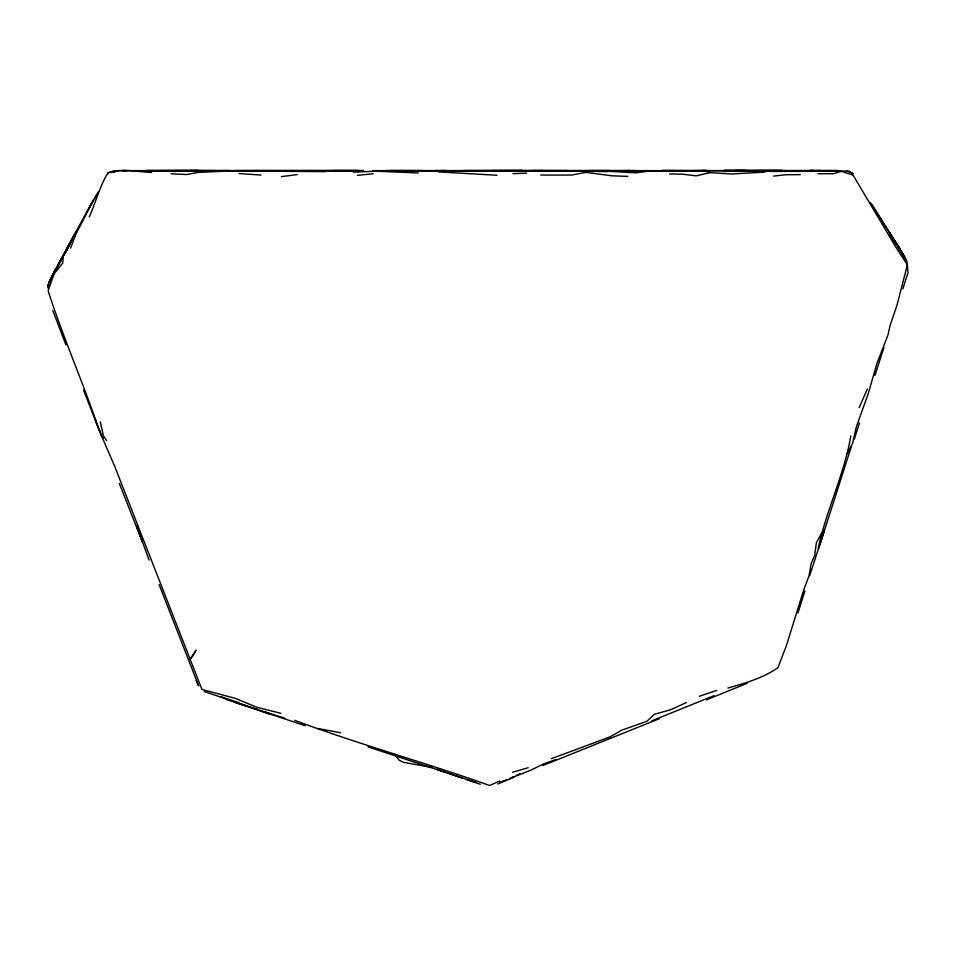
<?xml version="1.0" encoding="UTF-8"?>
<svg xmlns="http://www.w3.org/2000/svg" width="956" height="956" viewBox="0 0 956 956"><rect width="100%" height="100%" fill="white"/><g stroke="black" fill="none" stroke-linecap="round" stroke-linejoin="round"><path stroke-width="1.43" d="M63.311 256.59L62.726 263.127L54.086 273.834L48.135 290.779C62.307 335.018 80.997 377.763 96.281 421.692M818.252 548.063C826.462 509.93 844.268 474.475 850.792 435.936M47.8 287.923L49.079 282.139L55.866 269.413M151.634 172.486C137.234 171.769 122.201 168.256 108.04 172.57C99.567 186.611 95.959 202.182 89.219 216.964M847.339 453.61L852.549 443.381L856.445 426.615L868.359 393.286L876.927 363.483L887.969 335.018L890.179 325.028L896.812 305.812L907.387 265.027L906.694 260.594L899.99 248.871L875.708 211.204L891.147 235.056M851.091 447.396L818.79 548.075M883.93 347.446L875.039 375.182M797.913 613.035L804.964 590.868M824.502 530.054L809.756 575.512M854.329 439.079L859.444 422.994M902.799 288.927L908.069 272.472M48.015 286.155L50.429 279.272L71.509 240.876L52.532 275.364L48.099 285.318L50.429 279.272M70.541 248.13L76.038 233.85L86.171 214.323M93.329 199.828L61.22 258.813L48.541 284.326L50.094 280.634M51.11 278.686L48.398 285.007L53.225 273.822L76.169 231.424M48.541 284.326L49.688 281.673L48.099 285.318M859.157 407.638L867.355 388.996M95.911 195.884L85.251 215.482M58.101 265.254L70.362 243.147M69.919 243.099L64.745 253.268L70.194 243.063M58.352 265.266L69.645 244.174L56.261 268.995M60.945 259.709L52.532 275.364L67.374 248.691M72.094 239.609L64.1 254.475L68.629 246.564M821.586 533.137L816.376 542.817L814.739 555.269L811.142 563.526L809.015 575.87L803.865 589.458L786.358 645.79L777.885 667.694C763.235 678.031 745.083 683.205 727.91 688.033M86.207 213.63L98.062 192.096M59.858 262.111L63.514 255.634M873.653 375.158L875.469 373.521M852.071 173.992L852.86 173.406L847.004 171.255M509.906 778.327L513.79 776.559M516.383 775.388L520.267 773.619M686.229 702.636L670.335 709.866L654.478 714.24L646.865 721.266L621.52 730.276L609.928 736.921L551.433 758.67M499.689 780.968L489.675 785.509C425.121 762.47 358.954 744.389 294.747 720.334M651.765 720.86L714.013 695.645M747.114 683.337L706.412 699.852M542.912 765.529L659.544 718.601M497.706 783.968L514.173 777.216M499.976 782.343L506.178 779.833M513.061 777.228L531.166 770.022L544.06 763.713L555.806 759.626M111.733 172.403L117.624 170.789M111.458 172.415L115.616 170.993M699.362 696.255L716.797 690.411M512.535 772.233L528.154 767.752M851.916 173.669L852.86 173.406M111.099 172.51L118.054 170.634L363.603 170.503M114.362 171.698L118.628 170.682M764.92 172.116L731.77 173.968L709.782 172.618L696.386 175.856L682.022 174.147L669.594 173.956M117.469 170.993L110.561 172.068L116.166 170.73M112.963 171.686L118.054 170.634L110.561 172.068M281.494 176.621L297.244 174.601M773.535 176.107L785.856 174.721L800.28 174.649M357.448 175.354L373.199 173.753M591.692 171.375L601.91 170.921L636.015 172.833L649.196 171.064L674.613 170.981M353.29 172.14L375.792 171.196L418.25 172.976M417.856 170.861L465.488 170.754M512.894 173.645L526.613 173.156M430.666 171.088L443.704 170.646M769.927 171.435L811.011 171.387M143.962 170.67L192.526 170.646M601.91 170.921L518.666 170.646M834.086 170.682L823.236 170.861L848.713 171.076L851.772 172.928L895.545 246.672L907.387 265.027L907.83 271.349M190.698 170.634L198.752 170.515L145.276 170.634M602.603 170.754L539.22 170.849L570.648 171.16M827.549 170.646L839.715 170.658M121.591 170.646L127.052 170.646L124.292 170.61M624.973 170.622L630.207 170.55M831.553 170.837L834.409 170.801M190.83 170.646L229.966 170.526M416.9 170.825L448.017 170.61M709.782 172.618L705.026 170.813L680.433 170.777M777.539 170.61L756.399 170.67M160.381 170.646L205.839 170.682L198.442 170.658M385.674 170.562L445.018 170.574M456.705 170.801L452.319 170.718L522.06 170.562L435.231 170.598M542.769 170.586L532.994 170.622L830.31 170.67M325.482 171.638L229.691 170.969L198.095 172.439L186.336 174.53L171.088 173.825M702.552 170.706L696.685 170.718L782.51 170.515L724.039 170.574L749.05 170.646M723.083 170.646L745.071 170.586L724.039 170.574M814.333 170.658L809.875 170.562L837.803 170.622L816.018 170.658M486.234 170.945L452.451 170.837M817.882 173.705L833.56 173.681L841.244 171.303L852.561 174.984M179.525 170.801L214.67 170.67L147.965 170.61L153.498 170.682M390.681 170.586L423.161 170.562M567.219 170.562L463.541 170.538M236.335 170.538L358.608 170.586L333.321 170.55M373.007 170.61L430.2 170.73M417.892 170.766L426.472 170.766M492.71 170.61L636.505 170.562M661.385 170.562L710.033 170.526M540.797 175.056L571.592 175.067L585.777 172.367L611.995 175.808L627.817 176.406M734.889 170.538L820.702 170.538M588.669 170.586L609.868 170.598M222.306 170.861L174.781 170.586M645.085 170.634L648.025 170.646M312.72 170.718L357.556 170.969M662.257 170.491L699.111 170.706M615.21 170.706L645.742 170.909M607.574 171.602L562.498 170.766M507.266 170.61L527.867 170.837M529.899 170.646L551.158 170.933M438.553 171.901L496.989 175.247M809.875 170.562L814.118 170.646M239 173.562L261.024 175.056M164.695 170.73L175.235 171.542M431.837 767.381L403.623 762.35L399.142 760.175L395.939 755.814M317.739 728.508L340.587 732.726M280.992 713.355L256.555 707.189L235.236 698.334L201.955 689.431L114.947 466.958L101.85 436.522M476.136 782.462L368.024 746.863M270.405 714.335L234.328 701.883L271.946 714.335M305.239 725.747L260.14 710.702M234.686 702.278L258.108 709.854L204.19 691.463M263.808 711.587L284.673 718.207M225.867 699.266L246.469 706.006M467.042 779.773L480.294 784.231M220.967 696.709L238.642 702.684M462.25 778.136L437.262 769.329M437.119 769.257L443.5 771.612M892.151 238.211L893.8 240.601M896.274 244.162L897.923 246.54L896.417 244.246M892.45 238.175L895.629 242.836M106.594 440.62L103.368 435.817L100.308 421.847M891.219 235.499L899.99 248.871L896.967 244.234M894.9 241.94L889.618 233.885L895.832 243.637M894.398 241.414L896.692 244.999M898.222 247.389L904.328 257.14M898.15 247.269L903.575 255.754M870.127 202.314L881.695 220.585M889.008 231.699L905.272 257.881M896.405 244.103L898.724 247.879M901.042 251.667L905.475 259.685M871.896 204.369L883.165 222.82M108.04 172.57L108.673 173.717M196.207 680.541L198.657 685.882L159.126 584.57M101.539 436.366L83.566 390.084M97.428 425.444L100.117 431.897M101.193 434.478L102.806 438.338L99.221 429.567M119.333 483.377L142.396 542.004L136.565 525.585L149.088 560.12M52.795 310.449L65.88 344.805M95.839 420.712L97.679 425.814M95.481 419.887L96.938 424.058M195.968 650.271L193.004 655.816L189.754 659.556L195.968 650.271M706.137 170.562L684.843 170.801L706.137 170.562"/></g></svg>
